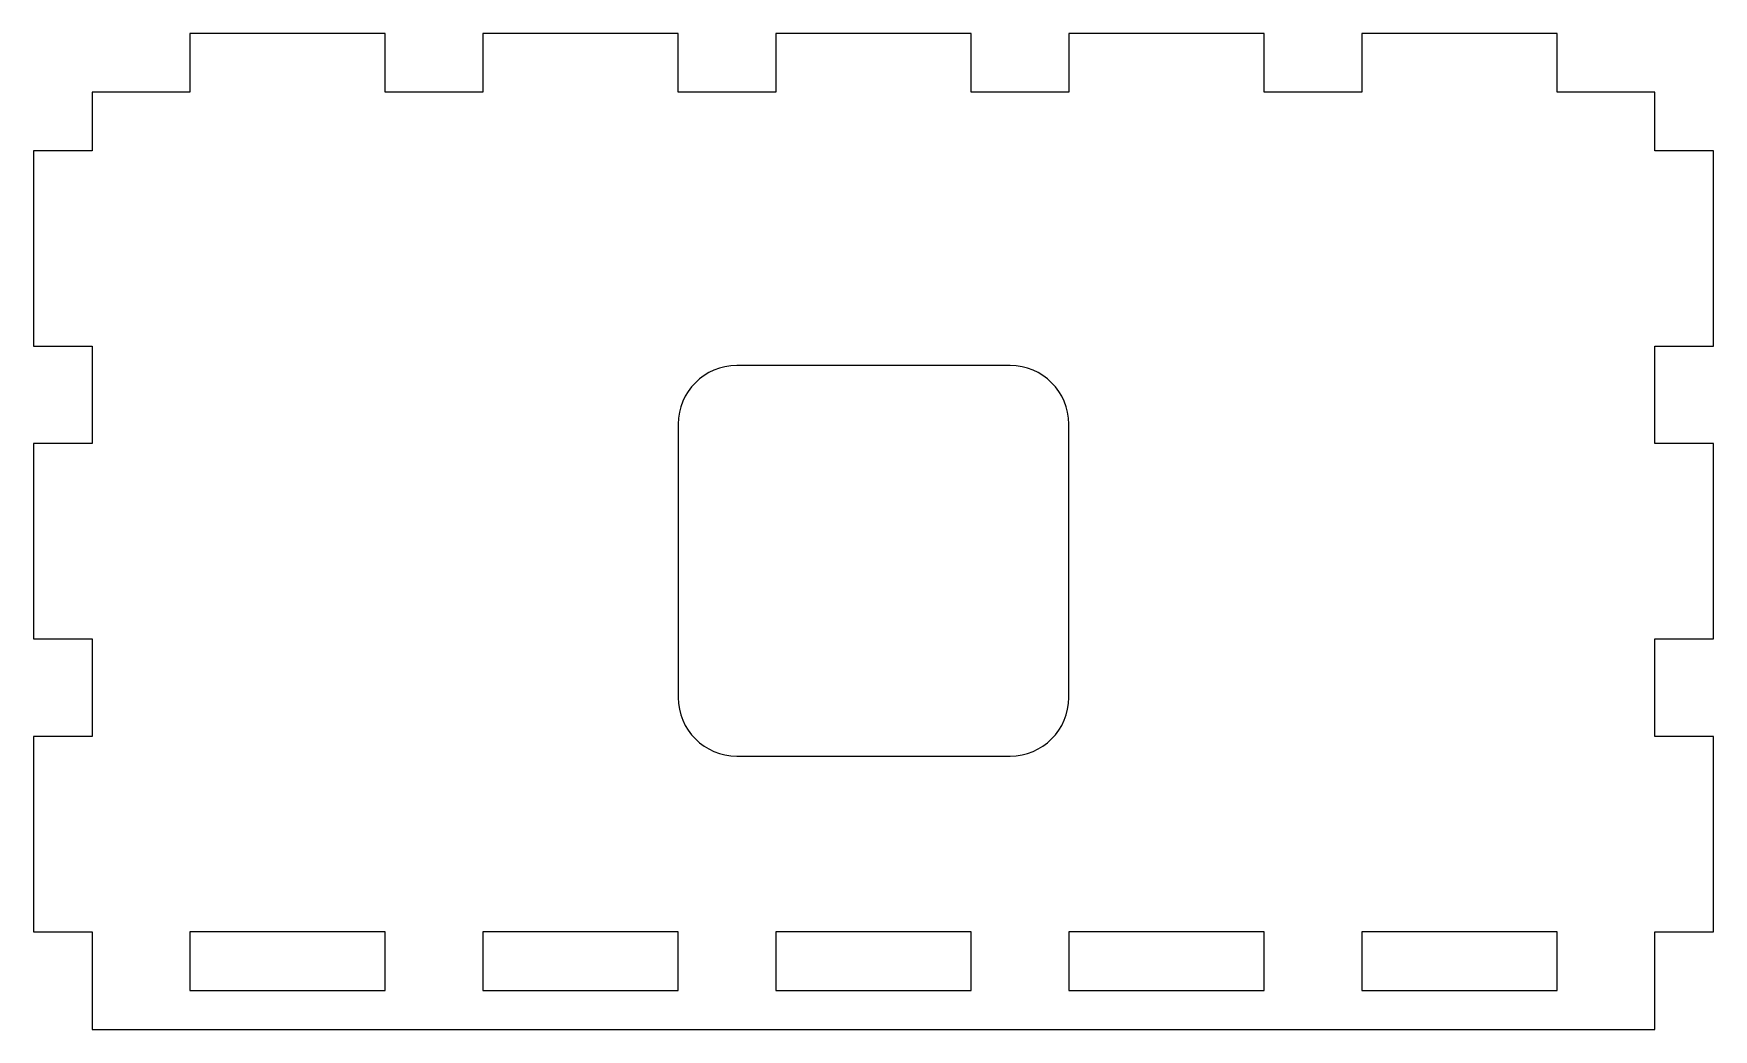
# Model space of a CAD drawing. Header units: millimetres. Extents: x -43 to 43, y -24 to 27.
import ezdxf

# ---------------------------------------------------------------- set-up
doc = ezdxf.new("R2010")
doc.units = ezdxf.units.MM

msp = doc.modelspace()

# ---------------------------------------------------------------- linework, layer by layer
at = {"color": 7, "linetype": 'Continuous', "lineweight": 25}
for p, q in [((-25, 27), (-35, 27)), ((-35, 27), (-35, 24)), ((-25, 24), (-25, 27)), ((-10, 27), (-20, 27)), ((-20, 27), (-20, 24)), ((-10, 24), (-10, 27)), ((5, 27), (-5, 27)), ((-5, 27), (-5, 24)), ((5, 24), (5, 27)), ((20, 27), (10, 27)), ((10, 27), (10, 24)), ((20, 24), (20, 27)), ((35, 27), (25, 27)), ((25, 27), (25, 24)), ((35, 24), (35, 27)), ((-35, 24), (-40, 24)), ((-40, 24), (-40, 21)), ((-20, 24), (-25, 24)), ((-5, 24), (-10, 24)), ((10, 24), (5, 24)), ((25, 24), (20, 24)), ((40, 24), (35, 24)), ((40, 21), (40, 24)), ((-40, 21), (-43, 21)), ((-43, 21), (-43, 11)), ((43, 21), (40, 21)), ((43, 11), (43, 21)), ((-43, 11), (-40, 11)), ((-40, 11), (-40, 6)), ((40, 6), (40, 11)), ((40, 11), (43, 11)), ((7, 10), (-7, 10)), ((-10, 7), (-10, -7)), ((10, -7), (10, 7)), ((-40, 6), (-43, 6)), ((-43, 6), (-43, -4)), ((43, 6), (40, 6)), ((43, -4), (43, 6)), ((-43, -4), (-40, -4)), ((-40, -4), (-40, -9)), ((40, -9), (40, -4)), ((40, -4), (43, -4)), ((-40, -9), (-43, -9)), ((-43, -9), (-43, -19)), ((43, -9), (40, -9)), ((43, -19), (43, -9)), ((-7, -10), (7, -10)), ((-43, -19), (-40, -19)), ((-40, -19), (-40, -24)), ((-25, -19), (-35, -19)), ((-35, -19), (-35, -22)), ((-25, -22), (-25, -19)), ((-20, -19), (-20, -22)), ((-10, -19), (-20, -19)), ((-10, -22), (-10, -19)), ((-5, -19), (-5, -22)), ((5, -19), (-5, -19)), ((5, -22), (5, -19)), ((10, -19), (10, -22)), ((20, -19), (10, -19)), ((20, -22), (20, -19)), ((25, -19), (25, -22)), ((35, -19), (25, -19)), ((35, -22), (35, -19)), ((40, -24), (40, -19)), ((40, -19), (43, -19)), ((-35, -22), (-25, -22)), ((-20, -22), (-10, -22)), ((-5, -22), (5, -22)), ((10, -22), (20, -22)), ((25, -22), (35, -22)), ((-40, -24), (40, -24))]:
    msp.add_line(p, q, dxfattribs=at)
for centre, start, end in [((-7, 7), 90, 180), ((7, 7), 0, 90), ((-7, -7), 180, 270), ((7, -7), 270, 0)]:
    msp.add_arc(centre, 3, start, end, dxfattribs=at)

doc.saveas('drawing.dxf')
